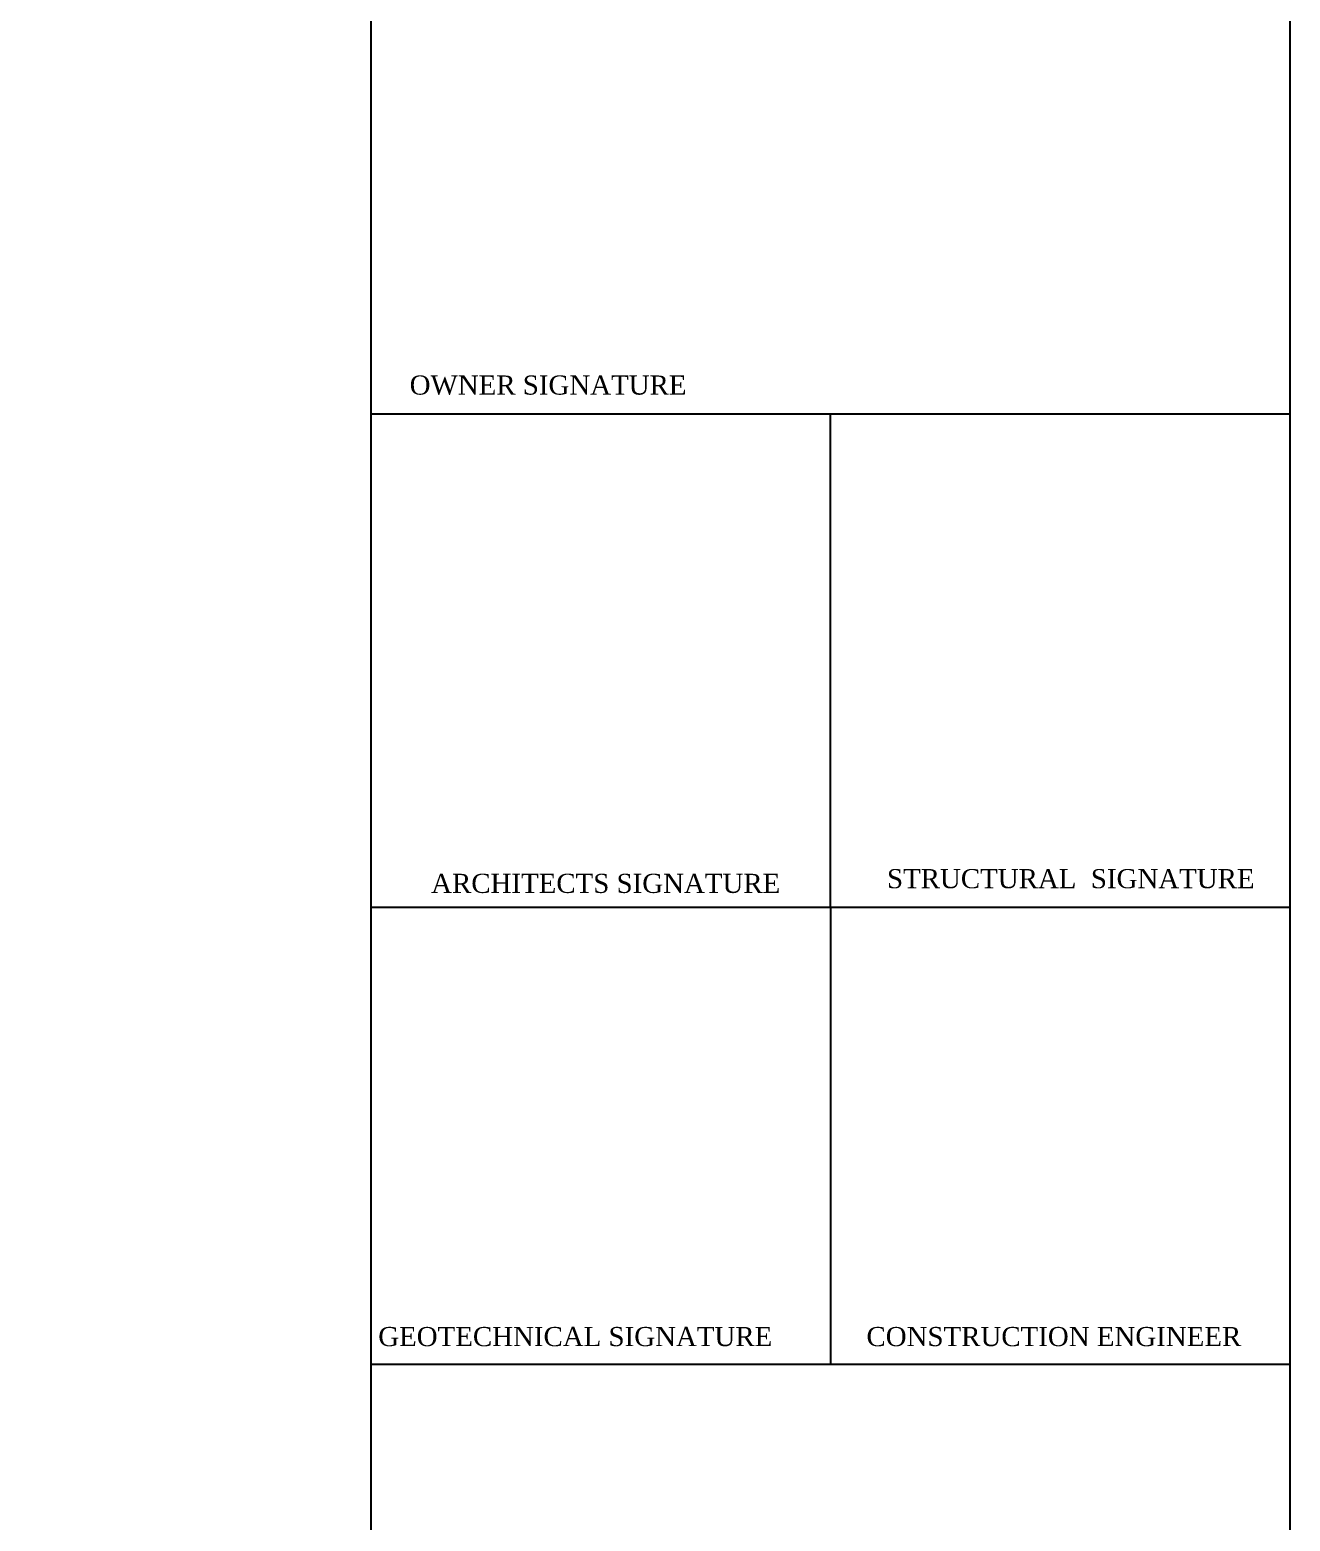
# Model space of a CAD drawing. Header units: metres. Extents: x 789 to 1127, y 8 to 183.
# Drawn here: x 966.54 to 985.81, y 40.19 to 63 of the extents above; entities that cross this region are included whole.
import ezdxf

# ---------------------------------------------------------------- set-up
doc = ezdxf.new("R2010")
doc.units = ezdxf.units.M
doc.header["$MEASUREMENT"] = 0
doc.layers.add('T E X T', color=7, linetype='Continuous')
doc.layers.add('TEXT1', color=7, linetype='Continuous')
doc.styles.add('style1', font='romantic.ttf')

msp = doc.modelspace()

# ---------------------------------------------------------------- linework, layer by layer
at = {"layer": 'TEXT1', "color": 12}
for p, q in [((971.75597, 99.67767), (971.75597, 33.14967)), ((971.75597, 57.12448), (985.81404, 57.12448)), ((978.785, 49.57204), (978.785, 57.12448)), ((985.81404, 49.57204), (971.75597, 49.57204)), ((978.785, 49.57204), (978.785, 42.58545)), ((971.75597, 42.58545), (985.81404, 42.58545))]:
    msp.add_line(p, q, dxfattribs=at)
msp.add_lwpolyline([(985.81404, 99.7669), (908.34527, 99.39811), (908.34527, 33.14967), (985.81404, 33.14967)], close=True, dxfattribs=at)

# ---------------------------------------------------------------- texts
at = {"layer": 'T E X T', "lineweight": -2, "insert": (974.46636, 57.70984), "char_height": 0.2925, "width": 5.0419687, "attachment_point": 2, "style": 'style1'}
msp.add_mtext('OWNER SIGNATURE', dxfattribs=at)
at = {"layer": 'T E X T', "lineweight": -2, "char_height": 0.2925, "attachment_point": 1, "style": 'style1'}
for s, insert in [('GEOTECHNICAL SIGNATURE', (971.86889, 43.15609)), ('CONSTRUCTION ENGINEER', (979.33525, 43.15609))]:
    msp.add_mtext(s, dxfattribs=dict(at, insert=insert))
at = {"layer": 'TEXT1', "lineweight": -2, "style": 'style1'}
for s, p in [('ARCHITECTS SIGNATURE', (972.67837, 49.7953)), ('STRUCTURAL  SIGNATURE', (979.64879, 49.8674))]:
    msp.add_text(s, height=0.2925, dxfattribs=at).set_placement(p)

doc.saveas('drawing.dxf')
